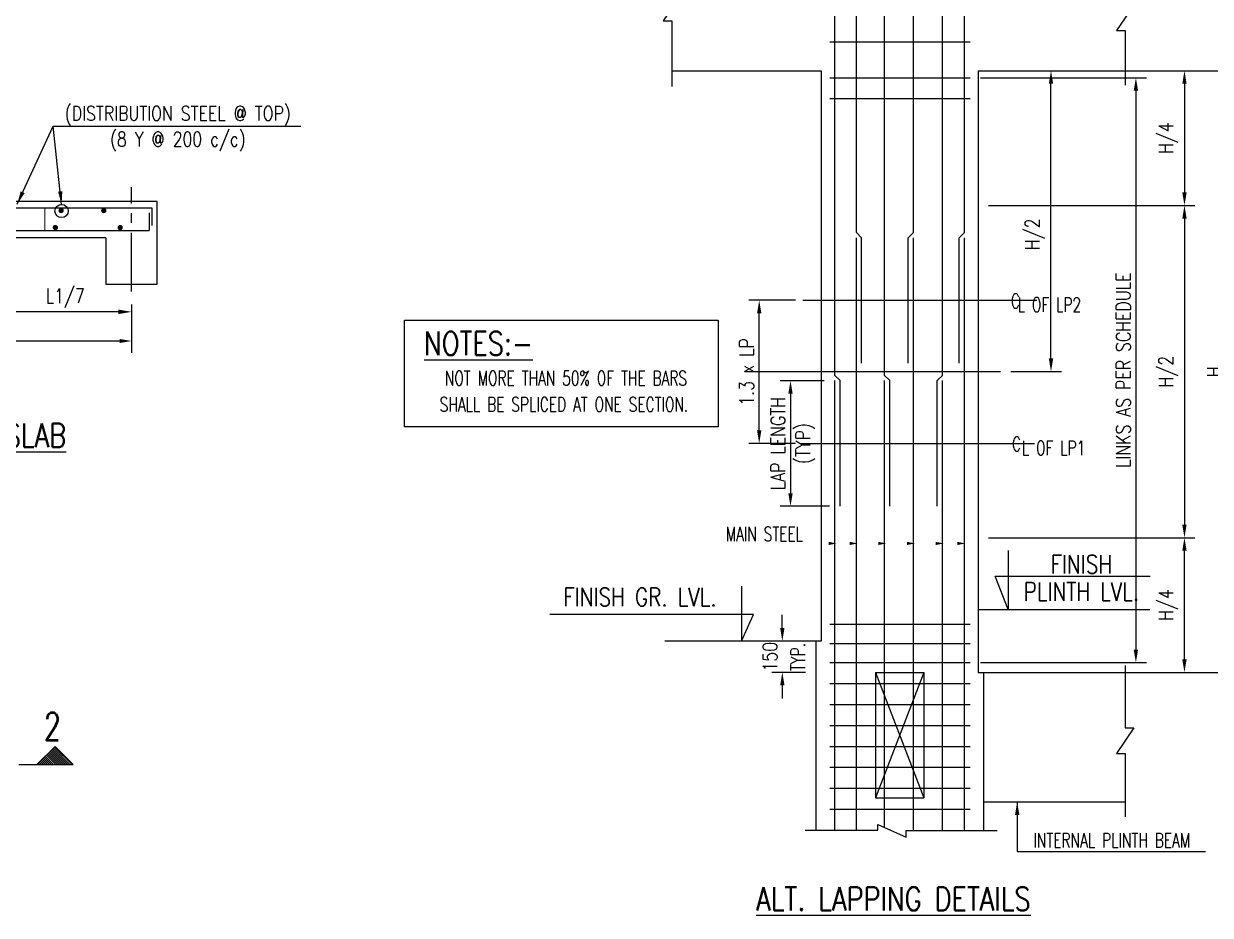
# Model space of a CAD drawing. Extents: x 482149 to 629471, y -388107 to -272741.
# Drawn here: x 585690 to 608373, y -307698 to -290658 of the extents above; entities that cross this region are included whole.
import ezdxf
from ezdxf.enums import TextEntityAlignment as Align
from ezdxf.lldxf.tags import DXFTag

# ---------------------------------------------------------------- set-up
doc = ezdxf.new("R2010")
doc.units = 0
doc.header["$LTSCALE"] = 500
doc.header["$MEASUREMENT"] = 0
doc.linetypes.add('CENTER2', pattern=[1.125, 0.75, -0.125, 0.125, -0.125])
doc.layers.get('DEFPOINTS').update_dxf_attribs({"color": 4})
for name, color, linetype in [('CEN', 8, 'CENTER'), ('CENTERLINE', 8, 'CENTER2'), ('DIM', 5, 'Continuous'), ('DIM1', 5, 'Continuous'), ('FOOT', 4, 'Continuous'), ('hat', 8, 'Continuous'), ('LINK', 2, 'Continuous'), ('NO. SECTION', 1, 'Continuous'), ('S-CONCRET LINE', 4, 'Continuous'), ('S-REINFORCEMENT', 6, 'Continuous'), ('S-TEXT-1', 4, 'Continuous'), ('S-TITLE', 6, 'Continuous'), ('TXT1', 2, 'Continuous')]:
    doc.layers.add(name, color=color, linetype=linetype)
doc.layers.add('LINE', color=253, linetype='Continuous', lineweight=18)
doc.styles.add('ROMAND', font='simplex.shx')
doc.styles.add('ROMANS', font='simplex.shx', dxfattribs={"width": 0.8, "height": 275, "bigfont": 'bigfont.shx'})
doc.styles.add('ROMENT', font='simplex.shx', dxfattribs={"bigfont": 'bigfont.shx'})
tags = doc.linetypes.add('CENTER', pattern=[2, 1.25, -0.25, 0.25, -0.25]).pattern_tags.tags
tags[10:11] = [DXFTag(74, 4), DXFTag(75, 0), DXFTag(340, '0'), DXFTag(46, 1.0), DXFTag(50, 0.0), DXFTag(44, 0.0), DXFTag(45, 0.0)]
tags[8:9] = [DXFTag(74, 4), DXFTag(75, 0), DXFTag(340, '0'), DXFTag(46, 1.0), DXFTag(50, 0.0), DXFTag(44, 0.0), DXFTag(45, 0.0)]
tags[6:7] = [DXFTag(74, 4), DXFTag(75, 0), DXFTag(340, '0'), DXFTag(46, 1.0), DXFTag(50, 0.0), DXFTag(44, 0.0), DXFTag(45, 0.0)]
tags[4:5] = [DXFTag(74, 4), DXFTag(75, 0), DXFTag(340, '0'), DXFTag(46, 1.0), DXFTag(50, 0.0), DXFTag(44, 0.0), DXFTag(45, 0.0)]
doc.dimstyles.new('5', dxfattribs={"dimtxt": 250, "dimasz": 250, "dimexe": 60, "dimexo": 60, "dimgap": 150, "dimtad": 1, "dimdec": 0, "dimlfac": 0.2, "dimzin": 0, "dimdsep": 46, "dimtxsty": 'ROMANS', "dimcen": -250, "dimclrd": 5, "dimclre": 5, "dimclrt": 4, "dimadec": 0, "dimazin": 0, "dimtfac": 1, "dimtdec": 0, "dimtix": 1, "dimtofl": 0, "dimtmove": 2, "dimatfit": 3, "dimfxl": 0, "dimtolj": 1, "dimtzin": 0, "dimarcsym": 0})
doc.dimstyles.new('Copy(2) of Standard', dxfattribs={"dimtxt": 300, "dimasz": 250, "dimexe": 75, "dimexo": 50, "dimgap": 50, "dimtad": 1, "dimdec": 0, "dimrnd": 5, "dimzin": 0, "dimdsep": 46, "dimtxsty": 'ROMANS', "dimcen": 0, "dimclrd": 5, "dimclre": 5, "dimclrt": 4, "dimadec": 0, "dimazin": 0, "dimtfac": 1, "dimtdec": 0, "dimtofl": 0, "dimtmove": 0, "dimatfit": 3, "dimfxl": 0, "dimtolj": 1, "dimtzin": 0, "dimarcsym": 0})
doc.dimstyles.new('dim25', dxfattribs={"dimtxt": 250, "dimasz": 250, "dimexe": 200, "dimexo": 200, "dimgap": 100, "dimtad": 1, "dimdec": 0, "dimlfac": 0.25, "dimzin": 0, "dimdsep": 46, "dimtxsty": 'ROMANS', "dimcen": 0, "dimclrd": 5, "dimclre": 5, "dimclrt": 4, "dimadec": 0, "dimazin": 0, "dimtfac": 1, "dimtdec": 0, "dimtix": 1, "dimtofl": 0, "dimtmove": 2, "dimatfit": 3, "dimfxl": 0, "dimtolj": 1, "dimtzin": 0, "dimlwd": -1, "dimlwe": -1, "dimarcsym": 0})

# ---------------------------------------------------------------- blocks, each defined once
blk = doc.blocks.new('*D65')
at = {"layer": 'DEFPOINTS', "color": 0}
for p in [(585215, -294608), (585215, -296164), (587752, -296008)]:
    blk.add_point(p, dxfattribs=at)
at = {"layer": 'DIM', "color": 5, "lineweight": -2}
for p, q in [((585215, -294658), (585215, -296239)), ((587502, -296164), (585465, -296164)), ((587752, -296058), (587752, -296239))]:
    blk.add_line(p, q, dxfattribs=at)
at = {"layer": 'DIM', "color": 5}
for points in [[(585465, -296122), (585465, -296206), (585215, -296164)], [(587502, -296206), (587502, -296122), (587752, -296164)]]:
    blk.add_solid(points, dxfattribs=at)
at = {"layer": 'DIM', "color": 4, "insert": (586484, -295904), "char_height": 275, "attachment_point": 5, "style": 'ROMANS'}
blk.add_mtext('\\A1;L1/7', dxfattribs=at)
blk = doc.blocks.new('*D88')
at = {"layer": 'DEFPOINTS', "color": 0}
for p in [(600192, -302456), (600775, -302456), (600835, -303056)]:
    blk.add_point(p, dxfattribs=at)
at = {"layer": 'DIM', "color": 5}
for p, q in [((600192, -302206), (600192, -301956)), ((600575, -302456), (599992, -302456)), ((600635, -303056), (599992, -303056)), ((600192, -303306), (600192, -303556))]:
    blk.add_line(p, q, dxfattribs=at)
for points in [[(600150, -302206), (600234, -302206), (600192, -302456)], [(600150, -303306), (600234, -303306), (600192, -303056)]]:
    blk.add_solid(points, dxfattribs=at)
at = {"layer": 'DIM', "color": 4, "insert": (599955, -302756), "char_height": 275, "attachment_point": 5, "rotation": 90, "style": 'ROMANS'}
blk.add_mtext('\\A1;150', dxfattribs=at)
blk = doc.blocks.new('*D97')
at = {"layer": 'DEFPOINTS', "color": 0}
for p in [(599750, -295944), (600643, -295944), (600643, -298680)]:
    blk.add_point(p, dxfattribs=at)
at = {"layer": 'DIM', "color": 5}
for p, q in [((600443, -295944), (599550, -295944)), ((599750, -298430), (599750, -296194)), ((600443, -298680), (599550, -298680))]:
    blk.add_line(p, q, dxfattribs=at)
for points in [[(599709, -296194), (599792, -296194), (599750, -295944)], [(599709, -298430), (599792, -298430), (599750, -298680)]]:
    blk.add_solid(points, dxfattribs=at)
at = {"layer": 'DIM', "color": 4, "insert": (599513, -297312), "char_height": 275, "attachment_point": 5, "rotation": 90, "style": 'ROMANS'}
blk.add_mtext('\\A1;1.3 x LP', dxfattribs=at)
blk = doc.blocks.new('*D99')
at = {"layer": 'DEFPOINTS', "color": 0}
for p in [(604360, -291556), (605328, -291556), (604360, -297306)]:
    blk.add_point(p, dxfattribs=at)
at = {"layer": 'DIM', "color": 5}
for p, q in [((604560, -291556), (605528, -291556)), ((605328, -297056), (605328, -291806)), ((604560, -297306), (605528, -297306))]:
    blk.add_line(p, q, dxfattribs=at)
for points in [[(605286, -291806), (605370, -291806), (605328, -291556)], [(605286, -297056), (605370, -297056), (605328, -297306)]]:
    blk.add_solid(points, dxfattribs=at)
at = {"layer": 'DIM', "color": 4, "insert": (605018, -294681), "char_height": 275, "attachment_point": 5, "rotation": 90, "style": 'ROMANS'}
blk.add_mtext('\\A1;H/2', dxfattribs=at)
blk = doc.blocks.new('*D100')
at = {"layer": 'DEFPOINTS', "color": 0}
for p in [(606690, -291556), (608687, -291556), (606690, -303056)]:
    blk.add_point(p, dxfattribs=at)
at = {"layer": 'DIM', "color": 5}
for p, q in [((606890, -291556), (608887, -291556)), ((608687, -302806), (608687, -291806)), ((606890, -303056), (608887, -303056))]:
    blk.add_line(p, q, dxfattribs=at)
for points in [[(608645, -291806), (608728, -291806), (608687, -291556)], [(608645, -302806), (608728, -302806), (608687, -303056)]]:
    blk.add_solid(points, dxfattribs=at)
at = {"layer": 'DIM', "color": 4, "insert": (608449, -297306), "char_height": 275, "attachment_point": 5, "rotation": 90, "style": 'ROMANS'}
blk.add_mtext('\\A1;H', dxfattribs=at)
blk = doc.blocks.new('*D116')
at = {"layer": 'DEFPOINTS', "color": 0}
for p in [(606136, -291556), (603935, -294131), (607879, -294131)]:
    blk.add_point(p, dxfattribs=at)
at = {"layer": 'DIM', "color": 5}
for p, q in [((606336, -291556), (608079, -291556)), ((607879, -291806), (607879, -293881)), ((604135, -294131), (608079, -294131))]:
    blk.add_line(p, q, dxfattribs=at)
for points in [[(607838, -291806), (607921, -291806), (607879, -291556)], [(607838, -293881), (607921, -293881), (607879, -294131)]]:
    blk.add_solid(points, dxfattribs=at)
at = {"layer": 'DIM', "color": 4, "insert": (607570, -292843), "char_height": 275, "attachment_point": 5, "rotation": 90, "style": 'ROMANS'}
blk.add_mtext('\\A1;H/4', dxfattribs=at)
blk = doc.blocks.new('*D117')
at = {"layer": 'DEFPOINTS', "color": 0}
for p in [(603935, -294131), (603935, -300481), (607879, -300481)]:
    blk.add_point(p, dxfattribs=at)
at = {"layer": 'DIM', "color": 5}
for p, q in [((604135, -294131), (608079, -294131)), ((607879, -294381), (607879, -300231)), ((604135, -300481), (608079, -300481))]:
    blk.add_line(p, q, dxfattribs=at)
for points in [[(607838, -294381), (607921, -294381), (607879, -294131)], [(607838, -300231), (607921, -300231), (607879, -300481)]]:
    blk.add_solid(points, dxfattribs=at)
at = {"layer": 'DIM', "color": 4, "insert": (607570, -297306), "char_height": 275, "attachment_point": 5, "rotation": 90, "style": 'ROMANS'}
blk.add_mtext('\\A1;H/2', dxfattribs=at)
blk = doc.blocks.new('*D171')
at = {"layer": 'DEFPOINTS', "color": 0}
for p in [(603783, -291689), (603783, -302869), (606951, -302869)]:
    blk.add_point(p, dxfattribs=at)
at = {"layer": 'DIM', "color": 5}
for p, q in [((603983, -291689), (607151, -291689)), ((606951, -291939), (606951, -302619)), ((603983, -302869), (607151, -302869))]:
    blk.add_line(p, q, dxfattribs=at)
for points in [[(606909, -291939), (606992, -291939), (606951, -291689)], [(606909, -302619), (606992, -302619), (606951, -302869)]]:
    blk.add_solid(points, dxfattribs=at)
at = {"layer": 'DIM', "color": 4, "insert": (606713, -297279), "char_height": 275, "attachment_point": 5, "rotation": 90, "style": 'ROMANS'}
blk.add_mtext('\\A1;LINKS AS PER SCHEDULE', dxfattribs=at)
blk = doc.blocks.new('*D173')
at = {"layer": 'DEFPOINTS', "color": 0}
for p in [(601195, -297480), (600348, -299880), (601295, -299880)]:
    blk.add_point(p, dxfattribs=at)
at = {"layer": 'DIM', "color": 5}
for p, q in [((600995, -297480), (600148, -297480)), ((600348, -297730), (600348, -299630)), ((601095, -299880), (600148, -299880))]:
    blk.add_line(p, q, dxfattribs=at)
for points in [[(600306, -297730), (600390, -297730), (600348, -297480)], [(600306, -299630), (600390, -299630), (600348, -299880)]]:
    blk.add_solid(points, dxfattribs=at)
at = {"layer": 'DIM', "color": 4, "char_height": 275, "rotation": 90, "style": 'ROMANS'}
for s, insert, attachment_point in [('\\A1;LAP LENGTH', (600248, -298680), 8), ('\\A1;(TYP)', (600448, -298680), 2)]:
    blk.add_mtext(s, dxfattribs=dict(at, insert=insert, attachment_point=attachment_point))
blk = doc.blocks.new('*D217')
at = {"layer": 'DEFPOINTS', "color": 0}
for p in [(603935, -300481), (607879, -300481), (606136, -303056)]:
    blk.add_point(p, dxfattribs=at)
at = {"layer": 'DIM', "color": 5}
for p, q in [((604135, -300481), (608079, -300481)), ((607879, -302806), (607879, -300731)), ((606336, -303056), (608079, -303056))]:
    blk.add_line(p, q, dxfattribs=at)
for points in [[(607838, -300731), (607921, -300731), (607879, -300481)], [(607838, -302806), (607921, -302806), (607879, -303056)]]:
    blk.add_solid(points, dxfattribs=at)
at = {"layer": 'DIM', "color": 4, "insert": (607570, -301768), "char_height": 275, "attachment_point": 5, "rotation": 90, "style": 'ROMANS'}
blk.add_mtext('\\A1;H/4', dxfattribs=at)

msp = doc.modelspace()

# ---------------------------------------------------------------- hatches: boundary and pattern name
at = {"layer": 'NO. SECTION', "ltscale": 5}
h = msp.add_hatch(dxfattribs=at)
h.set_pattern_fill('ANSI31', color=256, scale=220.680914, angle=360, style=0)
h.set_pattern_definition([(135, (678537.058, -307169.332), (19.505621, 19.505621), [])])
h.paths.add_polyline_path([(586289.688, -304473.514), (586637.676, -304815.44), (585941.701, -304815.44)])

# ---------------------------------------------------------------- linework, layer by layer
at = {"layer": 'CEN'}
for p, q in [((600585.875, -295944.295), (605055.875, -295944.295)), ((599482.075, -297305.848), (604360.437, -297305.848)), ((600543.049, -298679.693), (605013.049, -298679.693))]:
    msp.add_line(p, q, dxfattribs=at)
at = {"layer": 'CENTERLINE', "ltscale": 3}
msp.add_line((587752.545, -295778.572), (587752.545, -293781.29), dxfattribs=at)
at = {"layer": 'DIM'}
for p, q in [((587752.545, -296026.149), (587752.545, -296947.329)), ((574597.807, -296721.413), (587526.617, -296721.413)), ((601975.049, -303055.848), (602895.049, -305455.848)), ((602895.049, -303055.848), (601975.049, -305455.848))]:
    msp.add_line(p, q, dxfattribs=at)
at = {"layer": 'DIM', "color": 3, "linetype": 'Continuous'}
for p, q in [((603935.049, -301855.848), (607217.881, -301855.848)), ((600935.049, -302455.848), (597947.077, -302455.848))]:
    msp.add_line(p, q, dxfattribs=at)
at = {"layer": 'DIM', "color": 8}
for points in [[(598077.952, -288923.227), (598077.952, -290112.439), (598244.316, -290112.439), (597911.587, -290599.256), (598077.952, -290599.256), (598077.952, -291856.272)], [(606746.236, -288942.887), (606746.236, -290300.85), (606912.601, -290300.85), (606579.872, -290787.667), (606746.236, -290787.667), (606746.236, -291834.804)], [(606746.236, -302922.073), (606746.236, -304117.349), (606912.601, -304117.349), (606579.872, -304604.166), (606746.236, -304604.166), (606746.236, -305813.989)]]:
    msp.add_lwpolyline(points, dxfattribs=at)
at = {"layer": 'DIM', "flags": 128}
for points in [[(601078.906, -300590.768, 61.213, 0, 0), (601231.836, -300590.768, 0, 0, 0), (598955.556, -300590.768, 0, 0, 0)], [(601479.406, -300590.768, 61.213, 0, 0), (601632.336, -300590.768, 0, 0, 0), (599873.056, -300590.768, 0, 0, 0)], [(602025.504, -300590.768, 61.213, 0, 0), (602178.434, -300590.768, 0, 0, 0), (600419.154, -300590.768, 0, 0, 0)], [(602576.346, -300590.768, 61.213, 0, 0), (602729.276, -300590.768, 0, 0, 0), (600813.996, -300590.768, 0, 0, 0)], [(603124.717, -300590.768, 61.213, 0, 0), (603277.647, -300590.768, 0, 0, 0), (601362.367, -300590.768, 0, 0, 0)], [(603535.996, -300590.768, 61.213, 0, 0), (603688.926, -300590.768, 0, 0, 0), (601773.646, -300590.768, 0, 0, 0)]]:
    msp.add_lwpolyline(points, format="xyseb", dxfattribs=at)
at = {"layer": 'DIM'}
msp.add_solid([(587526.617, -296683.751), (587526.617, -296759.061), (587752.545, -296721.413)], dxfattribs=at)
at = {"layer": 'DIM1'}
msp.add_lwpolyline([(600630.049, -306072.525), (602019.549, -306072.525), (602019.549, -305961.525), (602558.549, -306205.025), (602558.549, -306074.525), (604300.049, -306074.525)], dxfattribs=at)
at = {"layer": 'FOOT', "linetype": 'Continuous'}
msp.add_lwpolyline([(592968.452, -296323.563), (598967.327, -296323.563), (598967.327, -298364.147), (592968.452, -298364.147)], close=True, dxfattribs=at)
at = {"layer": 'hat'}
msp.add_circle((586414.121, -294237.544), 126.431, dxfattribs=at)
at = {"layer": 'LINE'}
msp.add_line((586096.667, -294176.75), (586096.667, -294608.159), dxfattribs=at)
at = {"layer": 'LINK'}
for p, q in [((601102.312, -291000.685), (603782.858, -291000.685)), ((601102.312, -291689.232), (603782.858, -291689.232)), ((601102.312, -292089.232), (603782.858, -292089.232)), ((601102.312, -302132.36), (603782.858, -302132.36)), ((601102.312, -302500.685), (603782.858, -302500.685)), ((601102.312, -302869.01), (603782.858, -302869.01)), ((601102.312, -303269.01), (603782.858, -303269.01)), ((601102.312, -303669.01), (603782.858, -303669.01)), ((601102.312, -304069.01), (603782.858, -304069.01)), ((601102.312, -304469.01), (603782.858, -304469.01)), ((601102.312, -304869.01), (603782.858, -304869.01)), ((601102.312, -305269.01), (603782.858, -305269.01)), ((601102.312, -305669.01), (603782.858, -305669.01))]:
    msp.add_line(p, q, dxfattribs=at)
at = {"layer": 'NO. SECTION'}
for p, q in [((585941.701, -304815.44), (586289.688, -304473.514)), ((586637.676, -304815.44), (586289.688, -304473.514)), ((585597.218, -304815.44), (586637.676, -304815.44))]:
    msp.add_line(p, q, dxfattribs=at)
at = {"layer": 'S-CONCRET LINE', "color": 130, "linetype": 'Continuous'}
for p, q in [((598077.952, -291555.848), (600935.049, -291555.848)), ((600935.049, -291555.848), (600935.049, -302455.848)), ((603935.049, -291555.848), (603935.049, -303055.848)), ((603935.049, -291555.848), (606746.236, -291555.848)), ((600835.049, -302455.848), (600835.049, -306072.525)), ((601975.049, -303055.848), (602895.049, -303055.848)), ((601975.049, -303055.848), (601975.049, -305455.848)), ((602895.049, -303055.848), (602895.049, -305455.848)), ((603935.049, -303055.848), (606746.236, -303055.848)), ((604035.049, -303055.848), (604035.049, -306074.525)), ((601975.049, -305455.848), (602895.049, -305455.848)), ((604035.049, -305528.025), (606746.236, -305528.025))]:
    msp.add_line(p, q, dxfattribs=at)
at = {"layer": 'S-CONCRET LINE', "color": 130}
for p, q in [((573880.624, -294048.45), (588243.376, -294048.45)), ((588243.376, -295638.093), (588243.376, -294048.45)), ((587260.874, -294749.765), (574863.126, -294749.765)), ((587260.874, -294749.765), (587260.874, -295638.093)), ((587260.874, -295638.093), (588243.376, -295638.093))]:
    msp.add_line(p, q, dxfattribs=at)
at = {"layer": 'S-REINFORCEMENT'}
for p, q in [((601606.825, -294647.877), (601606.825, -282330.848)), ((602700.069, -294647.877), (602700.069, -282330.848)), ((603675.049, -294647.877), (603675.049, -282330.848)), ((601195.049, -297379.693), (601195.049, -284863.127)), ((602145.243, -297379.693), (602145.243, -284863.127)), ((603252.68, -297379.693), (603252.68, -284863.127)), ((585505.884, -294176.75), (588141.768, -294176.75)), ((588141.768, -294176.75), (588141.768, -294511.641)), ((588089.481, -294273.264), (588089.481, -294608.159)), ((574034.519, -294608.159), (588089.481, -294608.159)), ((601706.825, -294747.877), (601606.825, -294647.877)), ((601606.825, -306072.525), (601606.825, -294747.877)), ((601706.825, -297147.877), (601706.825, -294747.877)), ((602600.069, -294747.877), (602700.069, -294647.877)), ((602600.069, -297147.877), (602600.069, -294747.877)), ((602700.069, -306074.525), (602700.069, -294747.877)), ((603575.049, -294747.877), (603675.049, -294647.877)), ((603575.049, -297147.877), (603575.049, -294747.877)), ((603675.049, -306074.525), (603675.049, -294747.877)), ((601295.049, -297479.693), (601195.049, -297379.693)), ((601195.049, -306072.525), (601195.049, -297479.693)), ((601295.049, -299879.693), (601295.049, -297479.693)), ((602245.243, -297479.693), (602145.243, -297379.693)), ((602145.243, -306018.309), (602145.243, -297479.693)), ((602245.243, -299879.693), (602245.243, -297479.693)), ((603152.68, -297479.693), (603252.68, -297379.693)), ((603152.68, -299879.693), (603152.68, -297479.693)), ((603252.68, -306074.525), (603252.68, -297479.693)), ((602700.069, -306074.525), (602700.069, -303155.019))]:
    msp.add_line(p, q, dxfattribs=at)
at = {"layer": 'S-REINFORCEMENT', "const_width": 50.698, "elevation": 0}
for points in [[(586380.286, -294227.96, 1), (586430.977, -294227.96, 1)], [(587195.699, -294227.96, 1), (587246.391, -294227.96, 1)], [(586269.583, -294553.792, 1), (586320.284, -294553.792, 1)], [(587508.553, -294553.792, 1), (587559.245, -294553.792, 1)]]:
    msp.add_lwpolyline(points, format="xyb", close=True, dxfattribs=at)
at = {"layer": 'TXT1'}
for points in [[(604508.742, -300728.601), (604508.742, -301855.848), (604263.196, -301219.125), (607220.563, -301219.125)], [(599410.601, -301405.276), (599410.601, -302455.848), (599640.205, -301947.042), (595745.06, -301947.042)]]:
    msp.add_lwpolyline(points, dxfattribs=at)

# ---------------------------------------------------------------- texts
at = {"layer": 'NO. SECTION', "style": 'ROMANS', "width": 0.7}
msp.add_text('2', height=533.333, dxfattribs=at).set_placement((586239.306, -304087.251), align=Align.MIDDLE)
at = {"layer": 'S-TEXT-1'}
for s, style, width, p in [('(DISTRIBUTION STEEL @ TOP)', 'ROMENT', 0.8, (588635.669, -292391.715)), ('(8 Y @ 200 c/c)', 'ROMENT', 0.8, (588635.669, -292883.441)), ('INTERNAL PLINTH BEAM', 'ROMANS', 0.7, (606489.643, -306263.965))]:
    msp.add_text(s, height=275, dxfattribs=dict(at, style=style, width=width)).set_placement(p, align=Align.MIDDLE)
at = {"layer": 'S-TEXT-1', "linetype": 'ByBlock', "style": 'ROMANS', "width": 0.7}
for s, p in [('C', (604648.807, -295955.742)), ('L OF LP2', (605296.807, -296029.742)), (' NOT MORE THAN 50% OF THE BARS', (595989.176, -297431.904)), ('SHALL BE SPLICED AT ONE SECTION.', (596017.653, -297934.492)), ('C', (604668.981, -298691.14)), ('L OF LP1', (605376.981, -298765.14)), ('MAIN STEEL', (599847.307, -300408.753))]:
    msp.add_text(s, height=275, dxfattribs=at).set_placement(p, align=Align.MIDDLE)
at = {"layer": 'S-TEXT-1', "style": 'ROMANS', "width": 0.7}
msp.add_text('TYP.', height=275, rotation=90, dxfattribs=at).set_placement((600490.984, -302760.111), align=Align.MIDDLE)
at = {"layer": 'S-TITLE', "style": 'ROMANS', "width": 0.8}
msp.add_text('%%UNOTES:-', height=450, dxfattribs=at).set_placement((594384.256, -296992.751), align=Align.CENTER)
msp.add_text('%%UTYPICAL DETAIL OF SIMPLY SUPPORTED SLAB', height=450, dxfattribs=at).set_placement((581062, -298525.031), align=Align.MIDDLE_CENTER)
msp.add_text('%%UALT. LAPPING DETAILS', height=450, dxfattribs=at).set_placement((602316.666, -307382.525), align=Align.MIDDLE)
at = {"layer": 'TXT1', "style": 'ROMAND', "width": 0.8}
for s, p in [('FINISH', (605909.652, -300989.106)), ('FINISH GR. LVL.', (597471.39, -301614.023)), ('PLINTH LVL.', (605909.652, -301510.784))]:
    msp.add_text(s, height=350, dxfattribs=at).set_placement(p, align=Align.MIDDLE)

# ---------------------------------------------------------------- dimensions: what is measured, and where the dimension line sits
at = {"layer": 'DIM'}
for base, p1, p2, angle, text, picture, middle in [((606950.65, -302869.01), (603782.858, -291689.232), (603782.858, -302869.01), 90, 'LINKS AS PER SCHEDULE', '*D171', (606713.15, -297279.121)), ((607879.167, -294130.848), (606136.171, -291555.848), (603935.049, -294130.848), 90, 'H/4', '*D116', (607569.643, -292843.348)), ((608686.638, -291555.848), (606689.743, -303055.848), (606689.743, -291555.848), 90, 'H', '*D100', (608449.138, -297305.848)), ((607879.167, -300480.848), (603935.049, -294130.848), (603935.049, -300480.848), 90, 'H/2', '*D117', (607569.643, -297305.848)), ((599750.181, -295944.295), (600643.049, -298679.693), (600643.049, -295944.295), 90, '1.3 x LP', '*D97', (599512.681, -297311.994)), ((600348.058, -299879.693), (601195.049, -297479.693), (601295.049, -299879.693), 90, 'LAP LENGTH\\X(TYP)', '*D173', (600348.058, -298679.693)), ((607879.167, -300480.848), (606136.171, -303055.848), (603935.049, -300480.848), 270, 'H/4', '*D217', (607569.643, -301768.348)), ((600192.136, -302455.848), (600835.049, -303055.848), (600775.049, -302455.848), 90, '150', '*D88', (599954.636, -302755.848))]:
    dim = msp.add_linear_dim(base=base, p1=p1, p2=p2, angle=angle, text=text, dimstyle='dim25', dxfattribs=at)
    dim.commit()
    dim.dimension.update_dxf_attribs({"geometry": picture, "text_midpoint": middle})
dim = msp.add_linear_dim(base=(605327.869, -291555.848), p1=(604360.437, -297305.848), p2=(604360.437, -291555.848), angle=90, text='H/2', dimstyle='dim25', dxfattribs=at)
dim.commit()
dim.dimension.update_dxf_attribs({"geometry": '*D99', "text_midpoint": (605018.346, -294681.348), "dimtype": 160})
dim = msp.add_linear_dim(base=(585215.187, -296163.857), p1=(587752.121, -296007.78), p2=(585215.187, -294608.159), angle=180, text='L1/7', dimstyle='Copy(2) of Standard', override={"dimfxl": 60}, dxfattribs=at)
dim.commit()
dim.dimension.update_dxf_attribs({"geometry": '*D65', "text_midpoint": (586483.654, -295904.333)})

# ---------------------------------------------------------------- leaders
at = {"layer": 'DIM', "color": 5}
for points in [[(585565.281, -294106.222), (586253.768, -292613.725), (590990.758, -292613.725)], [(586414.121, -294111.112), (586253.768, -292613.725)]]:
    msp.add_leader(points, dimstyle='5', dxfattribs=at)
at = {"layer": 'DIM'}
msp.add_leader([(604681.684, -305528.025), (604681.684, -306480.025), (608279.184, -306480.025)], dimstyle='dim25', dxfattribs=at)

doc.saveas('drawing.dxf')
